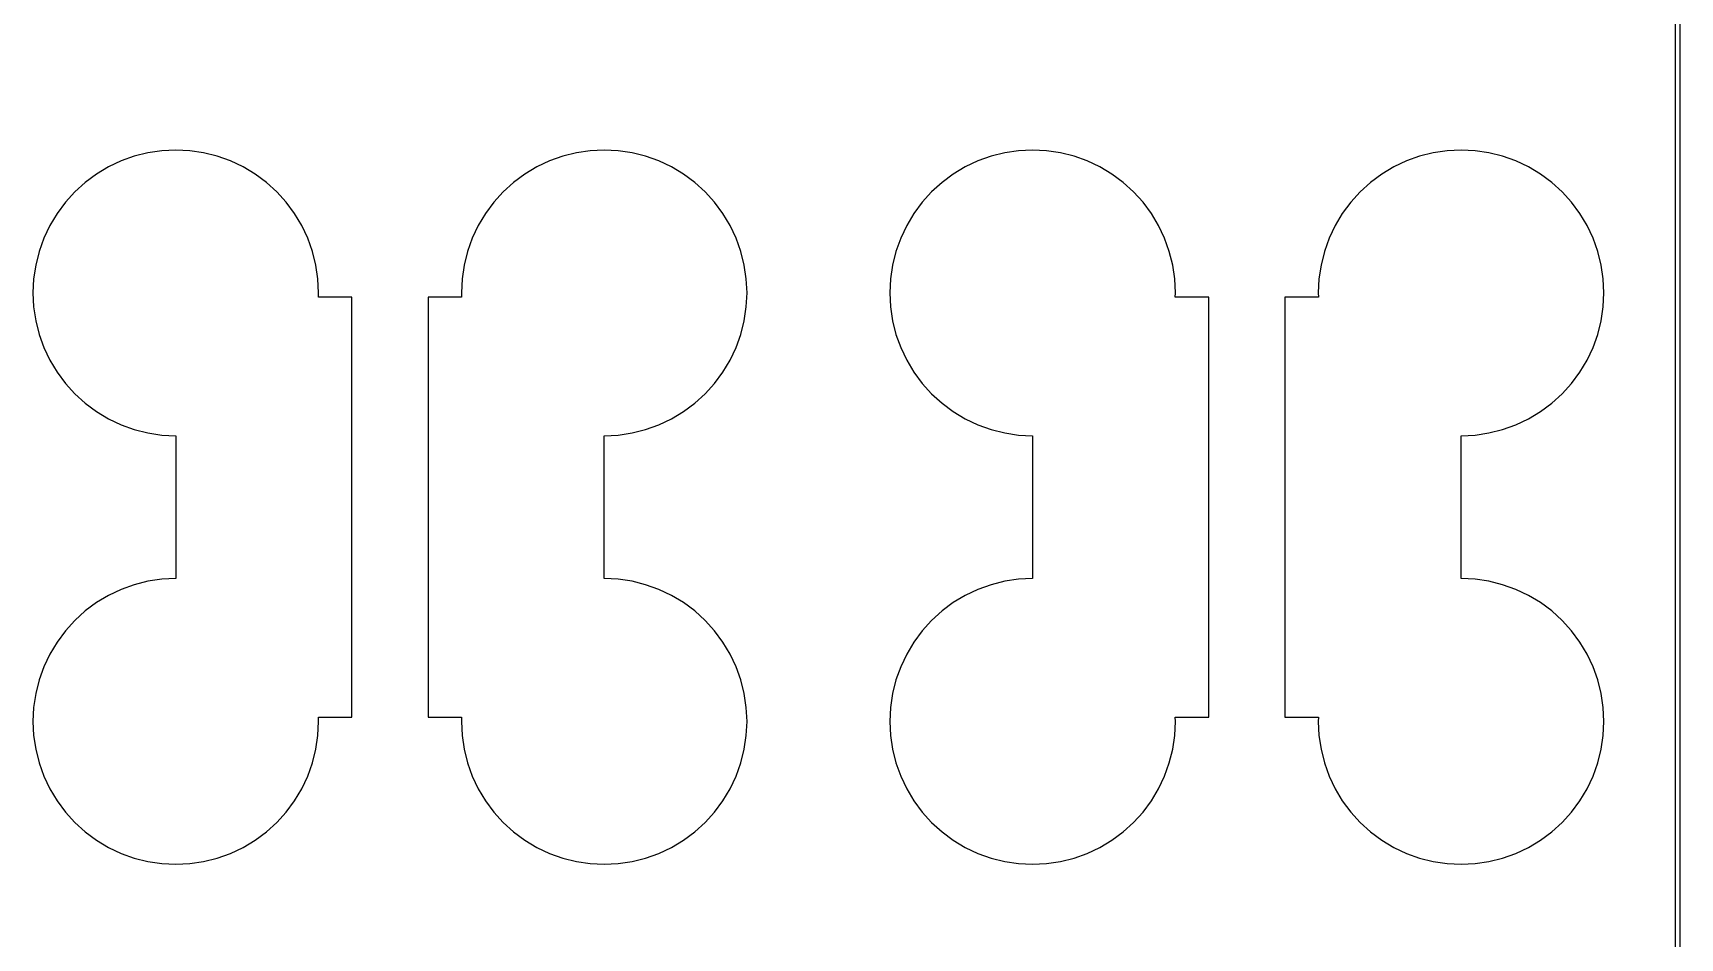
# Model space of a CAD drawing. Extents: x 0 to 72, y 0 to 108.
# Drawn here: x 54.75 to 72.05, y 26.98 to 36.48 of the extents above; entities that cross this region are included whole.
import ezdxf

# ---------------------------------------------------------------- set-up
doc = ezdxf.new("R2010")
doc.units = 0

msp = doc.modelspace()

# ---------------------------------------------------------------- linework, layer by layer
for p, q in [((72, 108), (72, 0)), ((72.05, -0.04999), (72.05, 108.05)), ((55.676, 35.1358), (55.5429, 35.0729)), ((55.8146, 35.1854), (55.676, 35.1358)), ((55.9574, 35.2212), (55.8146, 35.1854)), ((56.103, 35.2428), (55.9574, 35.2212)), ((56.25, 35.25), (56.103, 35.2428)), ((56.397, 35.2428), (56.25, 35.25)), ((56.5426, 35.2212), (56.397, 35.2428)), ((56.6854, 35.1854), (56.5426, 35.2212)), ((56.824, 35.1358), (56.6854, 35.1854)), ((56.9571, 35.0729), (56.824, 35.1358)), ((60.176, 35.1358), (60.0429, 35.0729)), ((60.3146, 35.1854), (60.176, 35.1358)), ((60.4574, 35.2212), (60.3146, 35.1854)), ((60.603, 35.2428), (60.4574, 35.2212)), ((60.75, 35.25), (60.603, 35.2428)), ((60.897, 35.2428), (60.75, 35.25)), ((61.0426, 35.2212), (60.897, 35.2428)), ((61.1854, 35.1854), (61.0426, 35.2212)), ((61.324, 35.1358), (61.1854, 35.1854)), ((61.4571, 35.0729), (61.324, 35.1358)), ((64.676, 35.1358), (64.5429, 35.0729)), ((64.8146, 35.1854), (64.676, 35.1358)), ((64.9574, 35.2212), (64.8146, 35.1854)), ((65.103, 35.2428), (64.9574, 35.2212)), ((65.25, 35.25), (65.103, 35.2428)), ((65.397, 35.2428), (65.25, 35.25)), ((65.5426, 35.2212), (65.397, 35.2428)), ((65.6854, 35.1854), (65.5426, 35.2212)), ((65.824, 35.1358), (65.6854, 35.1854)), ((65.9571, 35.0729), (65.824, 35.1358)), ((69.176, 35.1358), (69.0429, 35.0729)), ((69.3146, 35.1854), (69.176, 35.1358)), ((69.4574, 35.2212), (69.3146, 35.1854)), ((69.603, 35.2428), (69.4574, 35.2212)), ((69.75, 35.25), (69.603, 35.2428)), ((69.897, 35.2428), (69.75, 35.25)), ((70.0426, 35.2212), (69.897, 35.2428)), ((70.1854, 35.1854), (70.0426, 35.2212)), ((70.324, 35.1358), (70.1854, 35.1854)), ((70.4571, 35.0729), (70.324, 35.1358)), ((55.4167, 34.9972), (55.2984, 34.9095)), ((55.5429, 35.0729), (55.4167, 34.9972)), ((57.0834, 34.9972), (56.9571, 35.0729)), ((57.2016, 34.9095), (57.0834, 34.9972)), ((59.9166, 34.9972), (59.7984, 34.9095)), ((60.0429, 35.0729), (59.9166, 34.9972)), ((61.5833, 34.9972), (61.4571, 35.0729)), ((61.7016, 34.9095), (61.5833, 34.9972)), ((64.4167, 34.9972), (64.2984, 34.9095)), ((64.5429, 35.0729), (64.4167, 34.9972)), ((66.0834, 34.9972), (65.9571, 35.0729)), ((66.2016, 34.9095), (66.0834, 34.9972)), ((68.9166, 34.9972), (68.7984, 34.9095)), ((69.0429, 35.0729), (68.9166, 34.9972)), ((70.5833, 34.9972), (70.4571, 35.0729)), ((70.7016, 34.9095), (70.5833, 34.9972)), ((55.1893, 34.8107), (55.0905, 34.7016)), ((55.2984, 34.9095), (55.1893, 34.8107)), ((57.3107, 34.8107), (57.2016, 34.9095)), ((57.4095, 34.7016), (57.3107, 34.8107)), ((59.6893, 34.8107), (59.5905, 34.7016)), ((59.7984, 34.9095), (59.6893, 34.8107)), ((61.8107, 34.8107), (61.7016, 34.9095)), ((61.9095, 34.7016), (61.8107, 34.8107)), ((64.1893, 34.8107), (64.0905, 34.7016)), ((64.2984, 34.9095), (64.1893, 34.8107)), ((66.3107, 34.8107), (66.2016, 34.9095)), ((66.4095, 34.7016), (66.3107, 34.8107)), ((68.6893, 34.8107), (68.5905, 34.7016)), ((68.7984, 34.9095), (68.6893, 34.8107)), ((70.8107, 34.8107), (70.7016, 34.9095)), ((70.9095, 34.7016), (70.8107, 34.8107)), ((55.0905, 34.7016), (55.0028, 34.5833)), ((57.4972, 34.5833), (57.4095, 34.7016)), ((59.5905, 34.7016), (59.5028, 34.5833)), ((61.9972, 34.5833), (61.9095, 34.7016)), ((64.0905, 34.7016), (64.0028, 34.5833)), ((66.4972, 34.5833), (66.4095, 34.7016)), ((68.5905, 34.7016), (68.5028, 34.5833)), ((70.9972, 34.5833), (70.9095, 34.7016)), ((54.9271, 34.4571), (54.8642, 34.324)), ((55.0028, 34.5833), (54.9271, 34.4571)), ((57.5729, 34.4571), (57.4972, 34.5833)), ((57.6358, 34.324), (57.5729, 34.4571)), ((59.4271, 34.4571), (59.3642, 34.324)), ((59.5028, 34.5833), (59.4271, 34.4571)), ((62.0729, 34.4571), (61.9972, 34.5833)), ((62.1358, 34.324), (62.0729, 34.4571)), ((63.9271, 34.4571), (63.8642, 34.324)), ((64.0028, 34.5833), (63.9271, 34.4571)), ((66.5729, 34.4571), (66.4972, 34.5833)), ((66.6358, 34.324), (66.5729, 34.4571)), ((68.4271, 34.4571), (68.3642, 34.324)), ((68.5028, 34.5833), (68.4271, 34.4571)), ((71.0729, 34.4571), (70.9972, 34.5833)), ((71.1358, 34.324), (71.0729, 34.4571)), ((54.8642, 34.324), (54.8146, 34.1854)), ((57.6854, 34.1854), (57.6358, 34.324)), ((59.3642, 34.324), (59.3146, 34.1854)), ((62.1854, 34.1854), (62.1358, 34.324)), ((63.8642, 34.324), (63.8146, 34.1854)), ((66.6854, 34.1854), (66.6358, 34.324)), ((68.3642, 34.324), (68.3146, 34.1854)), ((71.1854, 34.1854), (71.1358, 34.324)), ((54.8146, 34.1854), (54.7788, 34.0426)), ((57.7212, 34.0426), (57.6854, 34.1854)), ((59.3146, 34.1854), (59.2788, 34.0426)), ((62.2212, 34.0426), (62.1854, 34.1854)), ((63.8146, 34.1854), (63.7788, 34.0426)), ((66.7212, 34.0426), (66.6854, 34.1854)), ((68.3146, 34.1854), (68.2788, 34.0426)), ((71.2212, 34.0426), (71.1854, 34.1854)), ((54.7788, 34.0426), (54.7572, 33.897)), ((57.7428, 33.897), (57.7212, 34.0426)), ((59.2788, 34.0426), (59.2572, 33.897)), ((62.2428, 33.897), (62.2212, 34.0426)), ((63.7788, 34.0426), (63.7572, 33.897)), ((66.7428, 33.897), (66.7212, 34.0426)), ((68.2788, 34.0426), (68.2572, 33.897)), ((71.2428, 33.897), (71.2212, 34.0426)), ((54.7572, 33.897), (54.75, 33.75)), ((54.75, 33.75), (54.7572, 33.603)), ((57.75, 33.75), (57.7428, 33.897)), ((57.7478, 33.705), (57.75, 33.75)), ((59.2572, 33.897), (59.25, 33.75)), ((59.25, 33.75), (59.2522, 33.705)), ((62.25, 33.75), (62.2428, 33.897)), ((62.2428, 33.603), (62.25, 33.75)), ((63.7572, 33.897), (63.75, 33.75)), ((63.75, 33.75), (63.7572, 33.603)), ((66.75, 33.75), (66.7428, 33.897)), ((66.7478, 33.705), (66.75, 33.75)), ((68.2572, 33.897), (68.25, 33.75)), ((68.25, 33.75), (68.2522, 33.705)), ((71.25, 33.75), (71.2428, 33.897)), ((71.2428, 33.603), (71.25, 33.75)), ((54.7572, 33.603), (54.7788, 33.4574)), ((58.1, 33.705), (57.7478, 33.705)), ((58.1, 29.295), (58.1, 33.705)), ((59.2522, 33.705), (58.9, 33.705)), ((58.9, 33.705), (58.9, 29.295)), ((62.2212, 33.4574), (62.2428, 33.603)), ((63.7572, 33.603), (63.7788, 33.4574)), ((67.1, 33.705), (66.7478, 33.705)), ((67.1, 29.295), (67.1, 33.705)), ((68.2522, 33.705), (67.9, 33.705)), ((67.9, 33.705), (67.9, 29.295)), ((71.2212, 33.4574), (71.2428, 33.603)), ((54.7788, 33.4574), (54.8146, 33.3146)), ((62.1854, 33.3146), (62.2212, 33.4574)), ((63.7788, 33.4574), (63.8146, 33.3146)), ((71.1854, 33.3146), (71.2212, 33.4574)), ((54.8146, 33.3146), (54.8642, 33.176)), ((62.1358, 33.176), (62.1854, 33.3146)), ((63.8146, 33.3146), (63.8642, 33.176)), ((71.1358, 33.176), (71.1854, 33.3146)), ((54.8642, 33.176), (54.9271, 33.0429)), ((62.0729, 33.0429), (62.1358, 33.176)), ((63.8642, 33.176), (63.9271, 33.0429)), ((71.0729, 33.0429), (71.1358, 33.176)), ((54.9271, 33.0429), (55.0028, 32.9166)), ((55.0028, 32.9166), (55.0905, 32.7984)), ((61.9095, 32.7984), (61.9972, 32.9166)), ((61.9972, 32.9166), (62.0729, 33.0429)), ((63.9271, 33.0429), (64.0028, 32.9166)), ((64.0028, 32.9166), (64.0905, 32.7984)), ((70.9095, 32.7984), (70.9972, 32.9166)), ((70.9972, 32.9166), (71.0729, 33.0429)), ((55.0905, 32.7984), (55.1893, 32.6893)), ((61.8107, 32.6893), (61.9095, 32.7984)), ((64.0905, 32.7984), (64.1893, 32.6893)), ((70.8107, 32.6893), (70.9095, 32.7984)), ((55.1893, 32.6893), (55.2984, 32.5905)), ((55.2984, 32.5905), (55.4167, 32.5028)), ((61.5833, 32.5028), (61.7016, 32.5905)), ((61.7016, 32.5905), (61.8107, 32.6893)), ((64.1893, 32.6893), (64.2984, 32.5905)), ((64.2984, 32.5905), (64.4167, 32.5028)), ((70.5833, 32.5028), (70.7016, 32.5905)), ((70.7016, 32.5905), (70.8107, 32.6893)), ((55.4167, 32.5028), (55.5429, 32.4271)), ((55.5429, 32.4271), (55.676, 32.3642)), ((55.676, 32.3642), (55.8146, 32.3146)), ((61.1854, 32.3146), (61.324, 32.3642)), ((61.324, 32.3642), (61.4571, 32.4271)), ((61.4571, 32.4271), (61.5833, 32.5028)), ((64.4167, 32.5028), (64.5429, 32.4271)), ((64.5429, 32.4271), (64.676, 32.3642)), ((64.676, 32.3642), (64.8146, 32.3146)), ((70.1854, 32.3146), (70.324, 32.3642)), ((70.324, 32.3642), (70.4571, 32.4271)), ((70.4571, 32.4271), (70.5833, 32.5028)), ((55.8146, 32.3146), (55.9574, 32.2788)), ((55.9574, 32.2788), (56.103, 32.2572)), ((56.103, 32.2572), (56.25, 32.25)), ((56.25, 32.25), (56.25, 30.75)), ((60.75, 32.25), (60.897, 32.2572)), ((60.75, 30.75), (60.75, 32.25)), ((60.897, 32.2572), (61.0426, 32.2788)), ((61.0426, 32.2788), (61.1854, 32.3146)), ((64.8146, 32.3146), (64.9574, 32.2788)), ((64.9574, 32.2788), (65.103, 32.2572)), ((65.103, 32.2572), (65.25, 32.25)), ((65.25, 32.25), (65.25, 30.75)), ((69.75, 32.25), (69.897, 32.2572)), ((69.75, 30.75), (69.75, 32.25)), ((69.897, 32.2572), (70.0426, 32.2788)), ((70.0426, 32.2788), (70.1854, 32.3146)), ((55.676, 30.6358), (55.5429, 30.5729)), ((55.8146, 30.6854), (55.676, 30.6358)), ((55.9574, 30.7212), (55.8146, 30.6854)), ((56.103, 30.7428), (55.9574, 30.7212)), ((56.25, 30.75), (56.103, 30.7428)), ((60.897, 30.7428), (60.75, 30.75)), ((61.0426, 30.7212), (60.897, 30.7428)), ((61.1854, 30.6854), (61.0426, 30.7212)), ((61.324, 30.6358), (61.1854, 30.6854)), ((61.4571, 30.5729), (61.324, 30.6358)), ((64.676, 30.6358), (64.5429, 30.5729)), ((64.8146, 30.6854), (64.676, 30.6358)), ((64.9574, 30.7212), (64.8146, 30.6854)), ((65.103, 30.7428), (64.9574, 30.7212)), ((65.25, 30.75), (65.103, 30.7428)), ((69.897, 30.7428), (69.75, 30.75)), ((70.0426, 30.7212), (69.897, 30.7428)), ((70.1854, 30.6854), (70.0426, 30.7212)), ((70.324, 30.6358), (70.1854, 30.6854)), ((70.4571, 30.5729), (70.324, 30.6358)), ((55.4167, 30.4972), (55.2984, 30.4095)), ((55.5429, 30.5729), (55.4167, 30.4972)), ((61.5833, 30.4972), (61.4571, 30.5729)), ((61.7016, 30.4095), (61.5833, 30.4972)), ((64.4167, 30.4972), (64.2984, 30.4095)), ((64.5429, 30.5729), (64.4167, 30.4972)), ((70.5833, 30.4972), (70.4571, 30.5729)), ((70.7016, 30.4095), (70.5833, 30.4972)), ((55.1893, 30.3107), (55.0905, 30.2016)), ((55.2984, 30.4095), (55.1893, 30.3107)), ((61.8107, 30.3107), (61.7016, 30.4095)), ((61.9095, 30.2016), (61.8107, 30.3107)), ((64.1893, 30.3107), (64.0905, 30.2016)), ((64.2984, 30.4095), (64.1893, 30.3107)), ((70.8107, 30.3107), (70.7016, 30.4095)), ((70.9095, 30.2016), (70.8107, 30.3107)), ((55.0905, 30.2016), (55.0028, 30.0834)), ((61.9972, 30.0834), (61.9095, 30.2016)), ((64.0905, 30.2016), (64.0028, 30.0834)), ((70.9972, 30.0834), (70.9095, 30.2016)), ((54.9271, 29.9571), (54.8642, 29.824)), ((55.0028, 30.0834), (54.9271, 29.9571)), ((62.0729, 29.9571), (61.9972, 30.0834)), ((62.1358, 29.824), (62.0729, 29.9571)), ((63.9271, 29.9571), (63.8642, 29.824)), ((64.0028, 30.0834), (63.9271, 29.9571)), ((71.0729, 29.9571), (70.9972, 30.0834)), ((71.1358, 29.824), (71.0729, 29.9571)), ((54.8642, 29.824), (54.8146, 29.6854)), ((62.1854, 29.6854), (62.1358, 29.824)), ((63.8642, 29.824), (63.8146, 29.6854)), ((71.1854, 29.6854), (71.1358, 29.824)), ((54.8146, 29.6854), (54.7788, 29.5426)), ((62.2212, 29.5426), (62.1854, 29.6854)), ((63.8146, 29.6854), (63.7788, 29.5426)), ((71.2212, 29.5426), (71.1854, 29.6854)), ((54.7788, 29.5426), (54.7572, 29.397)), ((62.2428, 29.397), (62.2212, 29.5426)), ((63.7788, 29.5426), (63.7572, 29.397)), ((71.2428, 29.397), (71.2212, 29.5426)), ((54.7572, 29.397), (54.75, 29.25)), ((54.75, 29.25), (54.7572, 29.103)), ((57.7428, 29.103), (57.75, 29.25)), ((57.75, 29.25), (57.7478, 29.295)), ((57.7478, 29.295), (58.1, 29.295)), ((58.9, 29.295), (59.2522, 29.295)), ((59.2522, 29.295), (59.25, 29.25)), ((59.25, 29.25), (59.2572, 29.103)), ((62.25, 29.25), (62.2428, 29.397)), ((62.2428, 29.103), (62.25, 29.25)), ((63.7572, 29.397), (63.75, 29.25)), ((63.75, 29.25), (63.7572, 29.103)), ((66.7428, 29.103), (66.75, 29.25)), ((66.75, 29.25), (66.7478, 29.295)), ((66.7478, 29.295), (67.1, 29.295)), ((67.9, 29.295), (68.2522, 29.295)), ((68.2522, 29.295), (68.25, 29.25)), ((68.25, 29.25), (68.2572, 29.103)), ((71.25, 29.25), (71.2428, 29.397)), ((71.2428, 29.103), (71.25, 29.25)), ((54.7572, 29.103), (54.7788, 28.9574)), ((57.7212, 28.9574), (57.7428, 29.103)), ((59.2572, 29.103), (59.2788, 28.9574)), ((62.2212, 28.9574), (62.2428, 29.103)), ((63.7572, 29.103), (63.7788, 28.9574)), ((66.7212, 28.9574), (66.7428, 29.103)), ((68.2572, 29.103), (68.2788, 28.9574)), ((71.2212, 28.9574), (71.2428, 29.103)), ((54.7788, 28.9574), (54.8146, 28.8146)), ((57.6854, 28.8146), (57.7212, 28.9574)), ((59.2788, 28.9574), (59.3146, 28.8146)), ((62.1854, 28.8146), (62.2212, 28.9574)), ((63.7788, 28.9574), (63.8146, 28.8146)), ((66.6854, 28.8146), (66.7212, 28.9574)), ((68.2788, 28.9574), (68.3146, 28.8146)), ((71.1854, 28.8146), (71.2212, 28.9574)), ((54.8146, 28.8146), (54.8642, 28.676)), ((57.6358, 28.676), (57.6854, 28.8146)), ((59.3146, 28.8146), (59.3642, 28.676)), ((62.1358, 28.676), (62.1854, 28.8146)), ((63.8146, 28.8146), (63.8642, 28.676)), ((66.6358, 28.676), (66.6854, 28.8146)), ((68.3146, 28.8146), (68.3642, 28.676)), ((71.1358, 28.676), (71.1854, 28.8146)), ((54.8642, 28.676), (54.9271, 28.5429)), ((57.5729, 28.5429), (57.6358, 28.676)), ((59.3642, 28.676), (59.4271, 28.5429)), ((62.0729, 28.5429), (62.1358, 28.676)), ((63.8642, 28.676), (63.9271, 28.5429)), ((66.5729, 28.5429), (66.6358, 28.676)), ((68.3642, 28.676), (68.4271, 28.5429)), ((71.0729, 28.5429), (71.1358, 28.676)), ((54.9271, 28.5429), (55.0028, 28.4167)), ((55.0028, 28.4167), (55.0905, 28.2984)), ((57.4095, 28.2984), (57.4972, 28.4167)), ((57.4972, 28.4167), (57.5729, 28.5429)), ((59.4271, 28.5429), (59.5028, 28.4167)), ((59.5028, 28.4167), (59.5905, 28.2984)), ((61.9095, 28.2984), (61.9972, 28.4167)), ((61.9972, 28.4167), (62.0729, 28.5429)), ((63.9271, 28.5429), (64.0028, 28.4167)), ((64.0028, 28.4167), (64.0905, 28.2984)), ((66.4095, 28.2984), (66.4972, 28.4167)), ((66.4972, 28.4167), (66.5729, 28.5429)), ((68.4271, 28.5429), (68.5028, 28.4167)), ((68.5028, 28.4167), (68.5905, 28.2984)), ((70.9095, 28.2984), (70.9972, 28.4167)), ((70.9972, 28.4167), (71.0729, 28.5429)), ((55.0905, 28.2984), (55.1893, 28.1893)), ((57.3107, 28.1893), (57.4095, 28.2984)), ((59.5905, 28.2984), (59.6893, 28.1893)), ((61.8107, 28.1893), (61.9095, 28.2984)), ((64.0905, 28.2984), (64.1893, 28.1893)), ((66.3107, 28.1893), (66.4095, 28.2984)), ((68.5905, 28.2984), (68.6893, 28.1893)), ((70.8107, 28.1893), (70.9095, 28.2984)), ((55.1893, 28.1893), (55.2984, 28.0905)), ((55.2984, 28.0905), (55.4167, 28.0028)), ((57.0834, 28.0028), (57.2016, 28.0905)), ((57.2016, 28.0905), (57.3107, 28.1893)), ((59.6893, 28.1893), (59.7984, 28.0905)), ((59.7984, 28.0905), (59.9166, 28.0028)), ((61.5833, 28.0028), (61.7016, 28.0905)), ((61.7016, 28.0905), (61.8107, 28.1893)), ((64.1893, 28.1893), (64.2984, 28.0905)), ((64.2984, 28.0905), (64.4167, 28.0028)), ((66.0834, 28.0028), (66.2016, 28.0905)), ((66.2016, 28.0905), (66.3107, 28.1893)), ((68.6893, 28.1893), (68.7984, 28.0905)), ((68.7984, 28.0905), (68.9166, 28.0028)), ((70.5833, 28.0028), (70.7016, 28.0905)), ((70.7016, 28.0905), (70.8107, 28.1893)), ((55.4167, 28.0028), (55.5429, 27.9271)), ((55.5429, 27.9271), (55.676, 27.8642)), ((55.676, 27.8642), (55.8146, 27.8146)), ((56.6854, 27.8146), (56.824, 27.8642)), ((56.824, 27.8642), (56.9571, 27.9271)), ((56.9571, 27.9271), (57.0834, 28.0028)), ((59.9166, 28.0028), (60.0429, 27.9271)), ((60.0429, 27.9271), (60.176, 27.8642)), ((60.176, 27.8642), (60.3146, 27.8146)), ((61.1854, 27.8146), (61.324, 27.8642)), ((61.324, 27.8642), (61.4571, 27.9271)), ((61.4571, 27.9271), (61.5833, 28.0028)), ((64.4167, 28.0028), (64.5429, 27.9271)), ((64.5429, 27.9271), (64.676, 27.8642)), ((64.676, 27.8642), (64.8146, 27.8146)), ((65.6854, 27.8146), (65.824, 27.8642)), ((65.824, 27.8642), (65.9571, 27.9271)), ((65.9571, 27.9271), (66.0834, 28.0028)), ((68.9166, 28.0028), (69.0429, 27.9271)), ((69.0429, 27.9271), (69.176, 27.8642)), ((69.176, 27.8642), (69.3146, 27.8146)), ((70.1854, 27.8146), (70.324, 27.8642)), ((70.324, 27.8642), (70.4571, 27.9271)), ((70.4571, 27.9271), (70.5833, 28.0028)), ((55.8146, 27.8146), (55.9574, 27.7788)), ((55.9574, 27.7788), (56.103, 27.7572)), ((56.103, 27.7572), (56.25, 27.75)), ((56.25, 27.75), (56.397, 27.7572)), ((56.397, 27.7572), (56.5426, 27.7788)), ((56.5426, 27.7788), (56.6854, 27.8146)), ((60.3146, 27.8146), (60.4574, 27.7788)), ((60.4574, 27.7788), (60.603, 27.7572)), ((60.603, 27.7572), (60.75, 27.75)), ((60.75, 27.75), (60.897, 27.7572)), ((60.897, 27.7572), (61.0426, 27.7788)), ((61.0426, 27.7788), (61.1854, 27.8146)), ((64.8146, 27.8146), (64.9574, 27.7788)), ((64.9574, 27.7788), (65.103, 27.7572)), ((65.103, 27.7572), (65.25, 27.75)), ((65.25, 27.75), (65.397, 27.7572)), ((65.397, 27.7572), (65.5426, 27.7788)), ((65.5426, 27.7788), (65.6854, 27.8146)), ((69.3146, 27.8146), (69.4574, 27.7788)), ((69.4574, 27.7788), (69.603, 27.7572)), ((69.603, 27.7572), (69.75, 27.75)), ((69.75, 27.75), (69.897, 27.7572)), ((69.897, 27.7572), (70.0426, 27.7788)), ((70.0426, 27.7788), (70.1854, 27.8146))]:
    msp.add_line(p, q)

doc.saveas('drawing.dxf')
